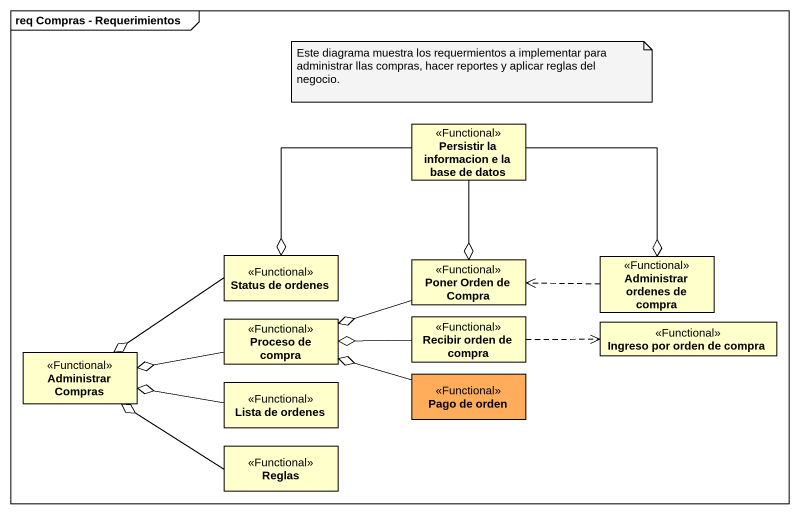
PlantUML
@startuml
mainframe req Compras - Requerimientos
hide circle
hide empty members
class "Persistir la informacion e la base de datos" as Persistir_la_informacion_e <<Functional>>
class "Status de ordenes" as Status_de_ordenes <<Functional>>
class "Poner Orden de Compra" as Poner_Orden_de_Compra <<Functional>>
class "Administrar ordenes de compra" as Administrar_ordenes_de <<Functional>>
class "Proceso de compra" as Proceso_de_compra <<Functional>>
class "Recibir orden de compra" as Recibir_orden_de_compra <<Functional>>
class "Ingreso por orden de compra" as Ingreso_por_orden_de_compra <<Functional>>
class "Administrar Compras" as Administrar_Compras <<Functional>>
class "Pago de orden" as Pago_de_orden <<Functional>> #FFAD5B
class "Lista de ordenes" as Lista_de_ordenes <<Functional>>
class Reglas <<Functional>>
Persistir_la_informacion_e --o Status_de_ordenes
Persistir_la_informacion_e --o Poner_Orden_de_Compra
Persistir_la_informacion_e --o Administrar_ordenes_de
Status_de_ordenes -left-o Administrar_Compras
Poner_Orden_de_Compra -left-o Proceso_de_compra
Administrar_ordenes_de .left.> Poner_Orden_de_Compra
Proceso_de_compra -left-o Administrar_Compras
Recibir_orden_de_compra -left-o Proceso_de_compra
Recibir_orden_de_compra .right.> Ingreso_por_orden_de_compra
Pago_de_orden -left-o Proceso_de_compra
Lista_de_ordenes -left-o Administrar_Compras
Reglas -left-o Administrar_Compras
note as N1
  Este diagrama muestra los requermientos a implementar para administrar llas compras, hacer reportes y aplicar reglas del negocio.
end note
@enduml
